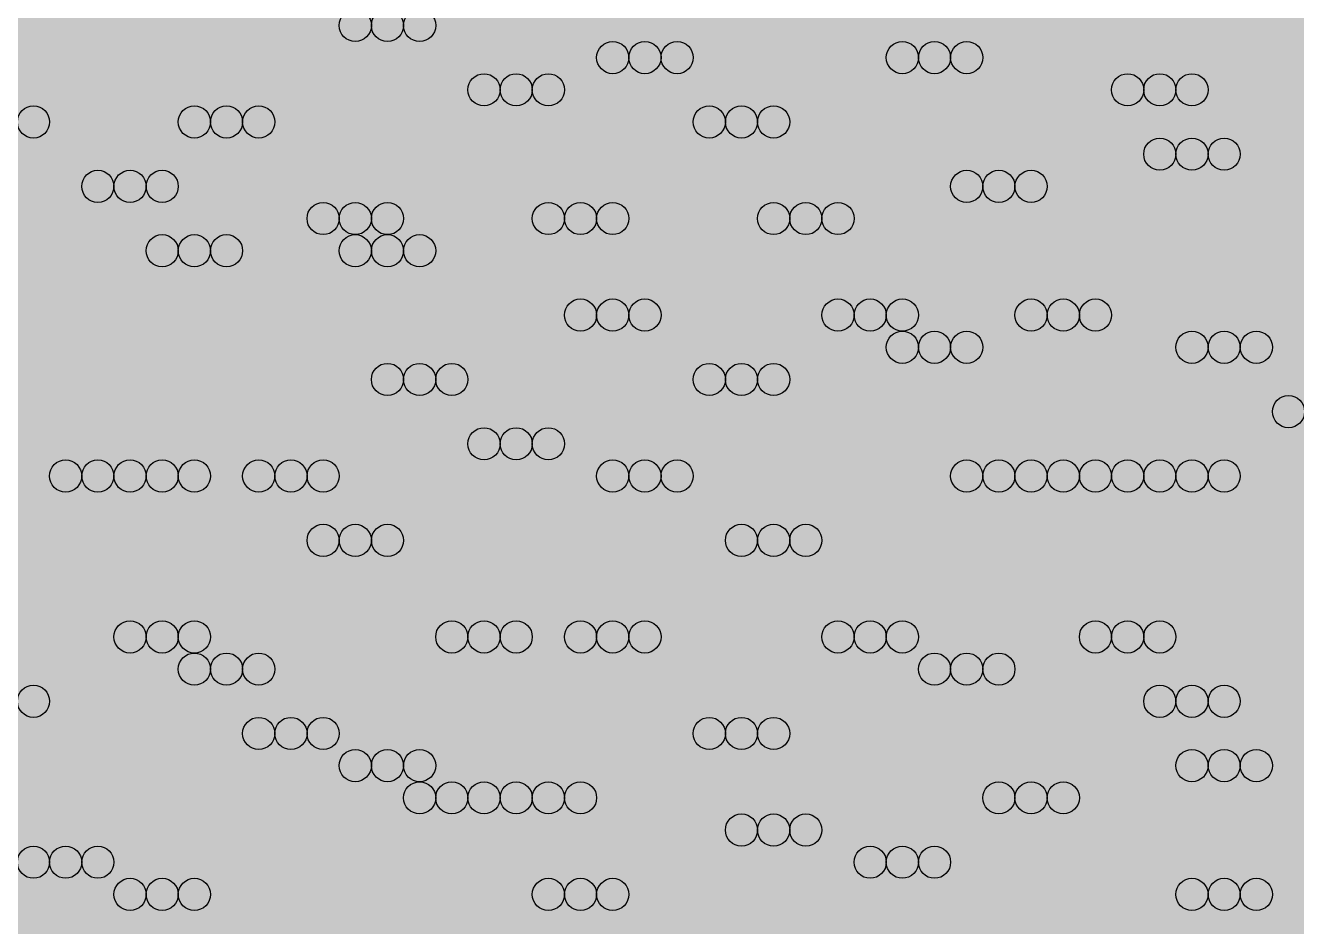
# Model space of a CAD drawing. Header units: millimetres. Extents: x 0 to 137, y 0 to 37.
# Drawn here: x 130.499 to 131.502, y 5.588 to 6.299 of the extents above; entities that cross this region are included whole.
import ezdxf

# ---------------------------------------------------------------- set-up
doc = ezdxf.new("R2010")
doc.units = ezdxf.units.MM
doc.layers.add('TopLayer', color=1, linetype='Continuous')
doc.layers.add('TopSolder', color=216, linetype='Continuous')

msp = doc.modelspace()

# ---------------------------------------------------------------- hatches: boundary and pattern name
at = {"layer": 'TopLayer'}
for points in [[(129.4638, 6.2865), (129.4638, 6.3119), (130.7846, 6.3119), (130.7846, 6.2865)], [(130.81, 6.2865), (130.81, 6.3119), (132.5626, 6.3119), (132.5626, 6.2865)], [(130.4036, 6.2611), (130.4036, 6.2865), (130.9878, 6.2865), (130.9878, 6.2611)], [(131.0132, 6.2611), (131.0132, 6.2865), (131.2164, 6.2865), (131.2164, 6.2611)], [(131.2418, 6.2611), (131.2418, 6.2865), (132.4102, 6.2865), (132.4102, 6.2611)], [(130.4798, 6.2357), (130.4798, 6.2611), (130.8862, 6.2611), (130.8862, 6.2357)], [(130.9116, 6.2357), (130.9116, 6.2611), (131.3942, 6.2611), (131.3942, 6.2357)], [(131.4196, 6.2357), (131.4196, 6.2611), (131.5466, 6.2611), (131.5466, 6.2357)], [(130.5052, 6.2103), (130.5052, 6.2357), (130.6576, 6.2357), (130.6576, 6.2103)], [(130.683, 6.2103), (130.683, 6.2357), (131.064, 6.2357), (131.064, 6.2103)], [(131.0894, 6.2103), (131.0894, 6.2357), (131.572, 6.2357), (131.572, 6.2103)], [(130.2512, 6.1849), (130.2512, 6.2103), (131.4196, 6.2103), (131.4196, 6.1849)], [(131.445, 6.1849), (131.445, 6.2103), (132.1054, 6.2103), (132.1054, 6.1849)], [(129.667, 6.1595), (129.667, 6.1849), (130.5814, 6.1849), (130.5814, 6.1595)], [(130.6068, 6.1595), (130.6068, 6.1849), (131.2672, 6.1849), (131.2672, 6.1595)], [(131.2926, 6.1595), (131.2926, 6.1849), (132.4102, 6.1849), (132.4102, 6.1595)], [(129.9464, 6.1341), (129.9464, 6.1595), (130.7592, 6.1595), (130.7592, 6.1341)], [(130.7846, 6.1341), (130.7846, 6.1595), (130.937, 6.1595), (130.937, 6.1341)], [(130.9624, 6.1341), (130.9624, 6.1595), (131.1148, 6.1595), (131.1148, 6.1341)], [(131.1402, 6.1341), (131.1402, 6.1595), (131.8514, 6.1595), (131.8514, 6.1341)], [(130.0988, 6.1087), (130.0988, 6.1341), (130.6322, 6.1341), (130.6322, 6.1087)], [(130.6576, 6.1087), (130.6576, 6.1341), (130.7846, 6.1341), (130.7846, 6.1087)], [(130.81, 6.1087), (130.81, 6.1341), (131.572, 6.1341), (131.572, 6.1087)], [(130.175, 6.0833), (130.175, 6.1087), (132.4356, 6.1087), (132.4356, 6.0833)], [(130.4544, 6.0579), (130.4544, 6.0833), (130.9624, 6.0833), (130.9624, 6.0579)], [(130.9878, 6.0579), (130.9878, 6.0833), (131.1656, 6.0833), (131.1656, 6.0579)], [(131.191, 6.0579), (131.191, 6.0833), (131.318, 6.0833), (131.318, 6.0579)], [(131.3434, 6.0579), (131.3434, 6.0833), (131.9276, 6.0833), (131.9276, 6.0579)], [(129.9464, 6.0325), (129.9464, 6.0579), (131.2164, 6.0579), (131.2164, 6.0325)], [(131.2418, 6.0325), (131.2418, 6.0579), (131.445, 6.0579), (131.445, 6.0325)], [(131.4704, 6.0325), (131.4704, 6.0579), (131.8514, 6.0579), (131.8514, 6.0325)], [(129.7178, 6.0071), (129.7178, 6.0325), (130.81, 6.0325), (130.81, 6.0071)], [(130.8354, 6.0071), (130.8354, 6.0325), (131.064, 6.0325), (131.064, 6.0071)], [(131.0894, 6.0071), (131.0894, 6.0325), (131.7244, 6.0325), (131.7244, 6.0071)], [(129.9718, 5.9817), (129.9718, 6.0071), (131.5212, 6.0071), (131.5212, 5.9817)], [(130.4798, 5.9563), (130.4798, 5.9817), (130.8862, 5.9817), (130.8862, 5.9563)], [(130.9116, 5.9563), (130.9116, 5.9817), (132.0292, 5.9817), (132.0292, 5.9563)], [(130.4036, 5.9309), (130.4036, 5.9563), (130.556, 5.9563), (130.556, 5.9309)], [(130.5814, 5.9309), (130.5814, 5.9563), (130.6068, 5.9563), (130.6068, 5.9309)], [(130.6322, 5.9309), (130.6322, 5.9563), (130.7084, 5.9563), (130.7084, 5.9309)], [(130.7338, 5.9309), (130.7338, 5.9563), (130.9878, 5.9563), (130.9878, 5.9309)], [(131.0132, 5.9309), (131.0132, 5.9563), (131.2672, 5.9563), (131.2672, 5.9309)], [(131.2926, 5.9309), (131.2926, 5.9563), (131.3434, 5.9563), (131.3434, 5.9309)], [(131.3688, 5.9309), (131.3688, 5.9563), (131.4196, 5.9563), (131.4196, 5.9309)], [(131.445, 5.9309), (131.445, 5.9563), (132.334, 5.9563), (132.334, 5.9309)], [(129.8702, 5.9055), (129.8702, 5.9309), (132.334, 5.9309), (132.334, 5.9055)], [(129.9972, 5.8801), (129.9972, 5.9055), (130.7592, 5.9055), (130.7592, 5.8801)], [(130.7846, 5.8801), (130.7846, 5.9055), (131.0894, 5.9055), (131.0894, 5.8801)], [(131.1148, 5.8801), (131.1148, 5.9055), (131.699, 5.9055), (131.699, 5.8801)], [(129.6416, 5.8547), (129.6416, 5.8801), (131.5466, 5.8801), (131.5466, 5.8547)], [(130.4798, 5.8293), (130.4798, 5.8547), (132.207, 5.8547), (132.207, 5.8293)], [(130.3782, 5.8039), (130.3782, 5.8293), (130.6068, 5.8293), (130.6068, 5.8039)], [(130.6322, 5.8039), (130.6322, 5.8293), (130.8608, 5.8293), (130.8608, 5.8039)], [(130.8862, 5.8039), (130.8862, 5.8293), (130.9624, 5.8293), (130.9624, 5.8039)], [(130.9878, 5.8039), (130.9878, 5.8293), (131.1656, 5.8293), (131.1656, 5.8039)], [(131.191, 5.8039), (131.191, 5.8293), (131.3688, 5.8293), (131.3688, 5.8039)], [(131.3942, 5.8039), (131.3942, 5.8293), (131.8514, 5.8293), (131.8514, 5.8039)], [(130.175, 5.7785), (130.175, 5.8039), (130.6576, 5.8039), (130.6576, 5.7785)], [(130.683, 5.7785), (130.683, 5.8039), (131.2418, 5.8039), (131.2418, 5.7785)], [(131.2672, 5.7785), (131.2672, 5.8039), (131.9022, 5.8039), (131.9022, 5.7785)], [(130.5052, 5.7531), (130.5052, 5.7785), (131.4196, 5.7785), (131.4196, 5.7531)], [(131.445, 5.7531), (131.445, 5.7785), (131.7244, 5.7785), (131.7244, 5.7531)], [(129.8956, 5.7277), (129.8956, 5.7531), (130.7084, 5.7531), (130.7084, 5.7277)], [(130.7338, 5.7277), (130.7338, 5.7531), (131.064, 5.7531), (131.064, 5.7277)], [(131.0894, 5.7277), (131.0894, 5.7531), (131.9022, 5.7531), (131.9022, 5.7277)], [(130.2512, 5.7023), (130.2512, 5.7277), (130.7846, 5.7277), (130.7846, 5.7023)], [(130.81, 5.7023), (130.81, 5.7277), (131.445, 5.7277), (131.445, 5.7023)], [(131.4704, 5.7023), (131.4704, 5.7277), (131.572, 5.7277), (131.572, 5.7023)], [(129.7686, 5.6769), (129.7686, 5.7023), (130.8354, 5.7023), (130.8354, 5.6769)], [(130.8608, 5.6769), (130.8608, 5.7023), (130.9116, 5.7023), (130.9116, 5.6769)], [(130.937, 5.6769), (130.937, 5.7023), (131.2926, 5.7023), (131.2926, 5.6769)], [(131.318, 5.6769), (131.318, 5.7023), (131.699, 5.7023), (131.699, 5.6769)], [(130.4798, 5.6515), (130.4798, 5.6769), (131.0894, 5.6769), (131.0894, 5.6515)], [(131.1148, 5.6515), (131.1148, 5.6769), (131.6482, 5.6769), (131.6482, 5.6515)], [(130.3782, 5.6261), (130.3782, 5.6515), (130.5306, 5.6515), (130.5306, 5.6261)], [(130.556, 5.6261), (130.556, 5.6515), (131.191, 5.6515), (131.191, 5.6261)], [(131.2164, 5.6261), (131.2164, 5.6515), (131.6736, 5.6515), (131.6736, 5.6261)], [(129.032, 5.6007), (129.032, 5.6261), (130.6068, 5.6261), (130.6068, 5.6007)], [(130.6322, 5.6007), (130.6322, 5.6261), (130.937, 5.6261), (130.937, 5.6007)], [(130.9624, 5.6007), (130.9624, 5.6261), (131.445, 5.6261), (131.445, 5.6007)], [(131.4704, 5.6007), (131.4704, 5.6261), (131.6482, 5.6261), (131.6482, 5.6007)], [(129.8194, 5.5753), (129.8194, 5.6007), (131.6228, 5.6007), (131.6228, 5.5753)]]:
    msp.add_hatch(color=1, dxfattribs=at).paths.add_polyline_path(points)
h = msp.add_hatch(color=1, dxfattribs=at)
edge = h.paths.add_edge_path()
edge.add_arc((130.7846, 6.2992), 0.0127, 0, 360)
h = msp.add_hatch(color=1, dxfattribs=at)
edge = h.paths.add_edge_path()
edge.add_arc((130.81, 6.2992), 0.0127, 0, 360)
h = msp.add_hatch(color=1, dxfattribs=at)
edge = h.paths.add_edge_path()
edge.add_arc((130.9878, 6.2738), 0.0127, 0, 360)
h = msp.add_hatch(color=1, dxfattribs=at)
edge = h.paths.add_edge_path()
edge.add_arc((131.0132, 6.2738), 0.0127, 0, 360)
h = msp.add_hatch(color=1, dxfattribs=at)
edge = h.paths.add_edge_path()
edge.add_arc((131.2164, 6.2738), 0.0127, 0, 360)
h = msp.add_hatch(color=1, dxfattribs=at)
edge = h.paths.add_edge_path()
edge.add_arc((131.2418, 6.2738), 0.0127, 0, 360)
h = msp.add_hatch(color=1, dxfattribs=at)
edge = h.paths.add_edge_path()
edge.add_arc((130.8862, 6.2484), 0.0127, 0, 360)
h = msp.add_hatch(color=1, dxfattribs=at)
edge = h.paths.add_edge_path()
edge.add_arc((130.9116, 6.2484), 0.0127, 0, 360)
h = msp.add_hatch(color=1, dxfattribs=at)
edge = h.paths.add_edge_path()
edge.add_arc((131.3942, 6.2484), 0.0127, 0, 360)
h = msp.add_hatch(color=1, dxfattribs=at)
edge = h.paths.add_edge_path()
edge.add_arc((131.4196, 6.2484), 0.0127, 0, 360)
h = msp.add_hatch(color=1, dxfattribs=at)
edge = h.paths.add_edge_path()
edge.add_arc((130.5052, 6.223), 0.0127, 0, 360)
h = msp.add_hatch(color=1, dxfattribs=at)
edge = h.paths.add_edge_path()
edge.add_arc((130.6576, 6.223), 0.0127, 0, 360)
h = msp.add_hatch(color=1, dxfattribs=at)
edge = h.paths.add_edge_path()
edge.add_arc((130.683, 6.223), 0.0127, 0, 360)
h = msp.add_hatch(color=1, dxfattribs=at)
edge = h.paths.add_edge_path()
edge.add_arc((131.064, 6.223), 0.0127, 0, 360)
h = msp.add_hatch(color=1, dxfattribs=at)
edge = h.paths.add_edge_path()
edge.add_arc((131.0894, 6.223), 0.0127, 0, 360)
h = msp.add_hatch(color=1, dxfattribs=at)
edge = h.paths.add_edge_path()
edge.add_arc((131.4196, 6.1976), 0.0127, 0, 360)
h = msp.add_hatch(color=1, dxfattribs=at)
edge = h.paths.add_edge_path()
edge.add_arc((131.445, 6.1976), 0.0127, 0, 360)
h = msp.add_hatch(color=1, dxfattribs=at)
edge = h.paths.add_edge_path()
edge.add_arc((130.5814, 6.1722), 0.0127, 0, 360)
h = msp.add_hatch(color=1, dxfattribs=at)
edge = h.paths.add_edge_path()
edge.add_arc((130.6068, 6.1722), 0.0127, 0, 360)
h = msp.add_hatch(color=1, dxfattribs=at)
edge = h.paths.add_edge_path()
edge.add_arc((131.2672, 6.1722), 0.0127, 0, 360)
h = msp.add_hatch(color=1, dxfattribs=at)
edge = h.paths.add_edge_path()
edge.add_arc((131.2926, 6.1722), 0.0127, 0, 360)
h = msp.add_hatch(color=1, dxfattribs=at)
edge = h.paths.add_edge_path()
edge.add_arc((130.7592, 6.1468), 0.0127, 0, 360)
h = msp.add_hatch(color=1, dxfattribs=at)
edge = h.paths.add_edge_path()
edge.add_arc((130.7846, 6.1468), 0.0127, 0, 360)
h = msp.add_hatch(color=1, dxfattribs=at)
edge = h.paths.add_edge_path()
edge.add_arc((130.937, 6.1468), 0.0127, 0, 360)
h = msp.add_hatch(color=1, dxfattribs=at)
edge = h.paths.add_edge_path()
edge.add_arc((130.9624, 6.1468), 0.0127, 0, 360)
h = msp.add_hatch(color=1, dxfattribs=at)
edge = h.paths.add_edge_path()
edge.add_arc((131.1148, 6.1468), 0.0127, 0, 360)
h = msp.add_hatch(color=1, dxfattribs=at)
edge = h.paths.add_edge_path()
edge.add_arc((131.1402, 6.1468), 0.0127, 0, 360)
h = msp.add_hatch(color=1, dxfattribs=at)
edge = h.paths.add_edge_path()
edge.add_arc((130.6322, 6.1214), 0.0127, 0, 360)
h = msp.add_hatch(color=1, dxfattribs=at)
edge = h.paths.add_edge_path()
edge.add_arc((130.6576, 6.1214), 0.0127, 0, 360)
h = msp.add_hatch(color=1, dxfattribs=at)
edge = h.paths.add_edge_path()
edge.add_arc((130.7846, 6.1214), 0.0127, 0, 360)
h = msp.add_hatch(color=1, dxfattribs=at)
edge = h.paths.add_edge_path()
edge.add_arc((130.81, 6.1214), 0.0127, 0, 360)
h = msp.add_hatch(color=1, dxfattribs=at)
edge = h.paths.add_edge_path()
edge.add_arc((130.9624, 6.0706), 0.0127, 0, 360)
h = msp.add_hatch(color=1, dxfattribs=at)
edge = h.paths.add_edge_path()
edge.add_arc((130.9878, 6.0706), 0.0127, 0, 360)
h = msp.add_hatch(color=1, dxfattribs=at)
edge = h.paths.add_edge_path()
edge.add_arc((131.1656, 6.0706), 0.0127, 0, 360)
h = msp.add_hatch(color=1, dxfattribs=at)
edge = h.paths.add_edge_path()
edge.add_arc((131.191, 6.0706), 0.0127, 0, 360)
h = msp.add_hatch(color=1, dxfattribs=at)
edge = h.paths.add_edge_path()
edge.add_arc((131.318, 6.0706), 0.0127, 0, 360)
h = msp.add_hatch(color=1, dxfattribs=at)
edge = h.paths.add_edge_path()
edge.add_arc((131.3434, 6.0706), 0.0127, 0, 360)
h = msp.add_hatch(color=1, dxfattribs=at)
edge = h.paths.add_edge_path()
edge.add_arc((131.2164, 6.0452), 0.0127, 0, 360)
h = msp.add_hatch(color=1, dxfattribs=at)
edge = h.paths.add_edge_path()
edge.add_arc((131.2418, 6.0452), 0.0127, 0, 360)
h = msp.add_hatch(color=1, dxfattribs=at)
edge = h.paths.add_edge_path()
edge.add_arc((131.445, 6.0452), 0.0127, 0, 360)
h = msp.add_hatch(color=1, dxfattribs=at)
edge = h.paths.add_edge_path()
edge.add_arc((131.4704, 6.0452), 0.0127, 0, 360)
h = msp.add_hatch(color=1, dxfattribs=at)
edge = h.paths.add_edge_path()
edge.add_arc((130.81, 6.0198), 0.0127, 0, 360)
h = msp.add_hatch(color=1, dxfattribs=at)
edge = h.paths.add_edge_path()
edge.add_arc((130.8354, 6.0198), 0.0127, 0, 360)
h = msp.add_hatch(color=1, dxfattribs=at)
edge = h.paths.add_edge_path()
edge.add_arc((131.064, 6.0198), 0.0127, 0, 360)
h = msp.add_hatch(color=1, dxfattribs=at)
edge = h.paths.add_edge_path()
edge.add_arc((131.0894, 6.0198), 0.0127, 0, 360)
h = msp.add_hatch(color=1, dxfattribs=at)
edge = h.paths.add_edge_path()
edge.add_arc((130.8862, 5.969), 0.0127, 0, 360)
h = msp.add_hatch(color=1, dxfattribs=at)
edge = h.paths.add_edge_path()
edge.add_arc((130.9116, 5.969), 0.0127, 0, 360)
h = msp.add_hatch(color=1, dxfattribs=at)
edge = h.paths.add_edge_path()
edge.add_arc((130.556, 5.9436), 0.0127, 0, 360)
h = msp.add_hatch(color=1, dxfattribs=at)
edge = h.paths.add_edge_path()
edge.add_arc((130.5814, 5.9436), 0.0127, 0, 360)
h = msp.add_hatch(color=1, dxfattribs=at)
edge = h.paths.add_edge_path()
edge.add_arc((130.6068, 5.9436), 0.0127, 0, 360)
h = msp.add_hatch(color=1, dxfattribs=at)
edge = h.paths.add_edge_path()
edge.add_arc((130.6322, 5.9436), 0.0127, 0, 360)
h = msp.add_hatch(color=1, dxfattribs=at)
edge = h.paths.add_edge_path()
edge.add_arc((130.7084, 5.9436), 0.0127, 0, 360)
h = msp.add_hatch(color=1, dxfattribs=at)
edge = h.paths.add_edge_path()
edge.add_arc((130.7338, 5.9436), 0.0127, 0, 360)
h = msp.add_hatch(color=1, dxfattribs=at)
edge = h.paths.add_edge_path()
edge.add_arc((130.9878, 5.9436), 0.0127, 0, 360)
h = msp.add_hatch(color=1, dxfattribs=at)
edge = h.paths.add_edge_path()
edge.add_arc((131.0132, 5.9436), 0.0127, 0, 360)
h = msp.add_hatch(color=1, dxfattribs=at)
edge = h.paths.add_edge_path()
edge.add_arc((131.2672, 5.9436), 0.0127, 0, 360)
h = msp.add_hatch(color=1, dxfattribs=at)
edge = h.paths.add_edge_path()
edge.add_arc((131.2926, 5.9436), 0.0127, 0, 360)
h = msp.add_hatch(color=1, dxfattribs=at)
edge = h.paths.add_edge_path()
edge.add_arc((131.3434, 5.9436), 0.0127, 0, 360)
h = msp.add_hatch(color=1, dxfattribs=at)
edge = h.paths.add_edge_path()
edge.add_arc((131.3688, 5.9436), 0.0127, 0, 360)
h = msp.add_hatch(color=1, dxfattribs=at)
edge = h.paths.add_edge_path()
edge.add_arc((131.4196, 5.9436), 0.0127, 0, 360)
h = msp.add_hatch(color=1, dxfattribs=at)
edge = h.paths.add_edge_path()
edge.add_arc((131.445, 5.9436), 0.0127, 0, 360)
h = msp.add_hatch(color=1, dxfattribs=at)
edge = h.paths.add_edge_path()
edge.add_arc((130.7592, 5.8928), 0.0127, 0, 360)
h = msp.add_hatch(color=1, dxfattribs=at)
edge = h.paths.add_edge_path()
edge.add_arc((130.7846, 5.8928), 0.0127, 0, 360)
h = msp.add_hatch(color=1, dxfattribs=at)
edge = h.paths.add_edge_path()
edge.add_arc((131.0894, 5.8928), 0.0127, 0, 360)
h = msp.add_hatch(color=1, dxfattribs=at)
edge = h.paths.add_edge_path()
edge.add_arc((131.1148, 5.8928), 0.0127, 0, 360)
h = msp.add_hatch(color=1, dxfattribs=at)
edge = h.paths.add_edge_path()
edge.add_arc((130.6068, 5.8166), 0.0127, 0, 360)
h = msp.add_hatch(color=1, dxfattribs=at)
edge = h.paths.add_edge_path()
edge.add_arc((130.6322, 5.8166), 0.0127, 0, 360)
h = msp.add_hatch(color=1, dxfattribs=at)
edge = h.paths.add_edge_path()
edge.add_arc((130.8608, 5.8166), 0.0127, 0, 360)
h = msp.add_hatch(color=1, dxfattribs=at)
edge = h.paths.add_edge_path()
edge.add_arc((130.8862, 5.8166), 0.0127, 0, 360)
h = msp.add_hatch(color=1, dxfattribs=at)
edge = h.paths.add_edge_path()
edge.add_arc((130.9624, 5.8166), 0.0127, 0, 360)
h = msp.add_hatch(color=1, dxfattribs=at)
edge = h.paths.add_edge_path()
edge.add_arc((130.9878, 5.8166), 0.0127, 0, 360)
h = msp.add_hatch(color=1, dxfattribs=at)
edge = h.paths.add_edge_path()
edge.add_arc((131.1656, 5.8166), 0.0127, 0, 360)
h = msp.add_hatch(color=1, dxfattribs=at)
edge = h.paths.add_edge_path()
edge.add_arc((131.191, 5.8166), 0.0127, 0, 360)
h = msp.add_hatch(color=1, dxfattribs=at)
edge = h.paths.add_edge_path()
edge.add_arc((131.3688, 5.8166), 0.0127, 0, 360)
h = msp.add_hatch(color=1, dxfattribs=at)
edge = h.paths.add_edge_path()
edge.add_arc((131.3942, 5.8166), 0.0127, 0, 360)
h = msp.add_hatch(color=1, dxfattribs=at)
edge = h.paths.add_edge_path()
edge.add_arc((130.6576, 5.7912), 0.0127, 0, 360)
h = msp.add_hatch(color=1, dxfattribs=at)
edge = h.paths.add_edge_path()
edge.add_arc((130.683, 5.7912), 0.0127, 0, 360)
h = msp.add_hatch(color=1, dxfattribs=at)
edge = h.paths.add_edge_path()
edge.add_arc((131.2418, 5.7912), 0.0127, 0, 360)
h = msp.add_hatch(color=1, dxfattribs=at)
edge = h.paths.add_edge_path()
edge.add_arc((131.2672, 5.7912), 0.0127, 0, 360)
h = msp.add_hatch(color=1, dxfattribs=at)
edge = h.paths.add_edge_path()
edge.add_arc((130.5052, 5.7658), 0.0127, 0, 360)
h = msp.add_hatch(color=1, dxfattribs=at)
edge = h.paths.add_edge_path()
edge.add_arc((131.4196, 5.7658), 0.0127, 0, 360)
h = msp.add_hatch(color=1, dxfattribs=at)
edge = h.paths.add_edge_path()
edge.add_arc((131.445, 5.7658), 0.0127, 0, 360)
h = msp.add_hatch(color=1, dxfattribs=at)
edge = h.paths.add_edge_path()
edge.add_arc((130.7084, 5.7404), 0.0127, 0, 360)
h = msp.add_hatch(color=1, dxfattribs=at)
edge = h.paths.add_edge_path()
edge.add_arc((130.7338, 5.7404), 0.0127, 0, 360)
h = msp.add_hatch(color=1, dxfattribs=at)
edge = h.paths.add_edge_path()
edge.add_arc((131.064, 5.7404), 0.0127, 0, 360)
h = msp.add_hatch(color=1, dxfattribs=at)
edge = h.paths.add_edge_path()
edge.add_arc((131.0894, 5.7404), 0.0127, 0, 360)
h = msp.add_hatch(color=1, dxfattribs=at)
edge = h.paths.add_edge_path()
edge.add_arc((130.7846, 5.715), 0.0127, 0, 360)
h = msp.add_hatch(color=1, dxfattribs=at)
edge = h.paths.add_edge_path()
edge.add_arc((130.81, 5.715), 0.0127, 0, 360)
h = msp.add_hatch(color=1, dxfattribs=at)
edge = h.paths.add_edge_path()
edge.add_arc((131.445, 5.715), 0.0127, 0, 360)
h = msp.add_hatch(color=1, dxfattribs=at)
edge = h.paths.add_edge_path()
edge.add_arc((131.4704, 5.715), 0.0127, 0, 360)
h = msp.add_hatch(color=1, dxfattribs=at)
edge = h.paths.add_edge_path()
edge.add_arc((130.8354, 5.6896), 0.0127, 0, 360)
h = msp.add_hatch(color=1, dxfattribs=at)
edge = h.paths.add_edge_path()
edge.add_arc((130.8608, 5.6896), 0.0127, 0, 360)
h = msp.add_hatch(color=1, dxfattribs=at)
edge = h.paths.add_edge_path()
edge.add_arc((130.9116, 5.6896), 0.0127, 0, 360)
h = msp.add_hatch(color=1, dxfattribs=at)
edge = h.paths.add_edge_path()
edge.add_arc((130.937, 5.6896), 0.0127, 0, 360)
h = msp.add_hatch(color=1, dxfattribs=at)
edge = h.paths.add_edge_path()
edge.add_arc((131.2926, 5.6896), 0.0127, 0, 360)
h = msp.add_hatch(color=1, dxfattribs=at)
edge = h.paths.add_edge_path()
edge.add_arc((131.318, 5.6896), 0.0127, 0, 360)
h = msp.add_hatch(color=1, dxfattribs=at)
edge = h.paths.add_edge_path()
edge.add_arc((131.0894, 5.6642), 0.0127, 0, 360)
h = msp.add_hatch(color=1, dxfattribs=at)
edge = h.paths.add_edge_path()
edge.add_arc((131.1148, 5.6642), 0.0127, 0, 360)
h = msp.add_hatch(color=1, dxfattribs=at)
edge = h.paths.add_edge_path()
edge.add_arc((130.5306, 5.6388), 0.0127, 0, 360)
h = msp.add_hatch(color=1, dxfattribs=at)
edge = h.paths.add_edge_path()
edge.add_arc((130.556, 5.6388), 0.0127, 0, 360)
h = msp.add_hatch(color=1, dxfattribs=at)
edge = h.paths.add_edge_path()
edge.add_arc((131.191, 5.6388), 0.0127, 0, 360)
h = msp.add_hatch(color=1, dxfattribs=at)
edge = h.paths.add_edge_path()
edge.add_arc((131.2164, 5.6388), 0.0127, 0, 360)
h = msp.add_hatch(color=1, dxfattribs=at)
edge = h.paths.add_edge_path()
edge.add_arc((130.6068, 5.6134), 0.0127, 0, 360)
h = msp.add_hatch(color=1, dxfattribs=at)
edge = h.paths.add_edge_path()
edge.add_arc((130.6322, 5.6134), 0.0127, 0, 360)
h = msp.add_hatch(color=1, dxfattribs=at)
edge = h.paths.add_edge_path()
edge.add_arc((130.937, 5.6134), 0.0127, 0, 360)
h = msp.add_hatch(color=1, dxfattribs=at)
edge = h.paths.add_edge_path()
edge.add_arc((130.9624, 5.6134), 0.0127, 0, 360)
h = msp.add_hatch(color=1, dxfattribs=at)
edge = h.paths.add_edge_path()
edge.add_arc((131.445, 5.6134), 0.0127, 0, 360)
h = msp.add_hatch(color=1, dxfattribs=at)
edge = h.paths.add_edge_path()
edge.add_arc((131.4704, 5.6134), 0.0127, 0, 360)
at = {"layer": 'TopSolder'}
for points in [[(129.4384, 6.2865), (129.4384, 6.3119), (130.7592, 6.3119), (130.7592, 6.2865)], [(130.7846, 6.2865), (130.7846, 6.3119), (132.5372, 6.3119), (132.5372, 6.2865)], [(130.3782, 6.2611), (130.3782, 6.2865), (130.9624, 6.2865), (130.9624, 6.2611)], [(130.9878, 6.2611), (130.9878, 6.2865), (131.191, 6.2865), (131.191, 6.2611)], [(131.2164, 6.2611), (131.2164, 6.2865), (132.3848, 6.2865), (132.3848, 6.2611)], [(130.4544, 6.2357), (130.4544, 6.2611), (130.8608, 6.2611), (130.8608, 6.2357)], [(130.8862, 6.2357), (130.8862, 6.2611), (131.3688, 6.2611), (131.3688, 6.2357)], [(131.3942, 6.2357), (131.3942, 6.2611), (131.5212, 6.2611), (131.5212, 6.2357)], [(130.4798, 6.2103), (130.4798, 6.2357), (130.6322, 6.2357), (130.6322, 6.2103)], [(130.6576, 6.2103), (130.6576, 6.2357), (131.0386, 6.2357), (131.0386, 6.2103)], [(131.064, 6.2103), (131.064, 6.2357), (131.5466, 6.2357), (131.5466, 6.2103)], [(130.2258, 6.1849), (130.2258, 6.2103), (131.3942, 6.2103), (131.3942, 6.1849)], [(131.4196, 6.1849), (131.4196, 6.2103), (132.08, 6.2103), (132.08, 6.1849)], [(129.6416, 6.1595), (129.6416, 6.1849), (130.556, 6.1849), (130.556, 6.1595)], [(130.5814, 6.1595), (130.5814, 6.1849), (131.2418, 6.1849), (131.2418, 6.1595)], [(131.2672, 6.1595), (131.2672, 6.1849), (132.3848, 6.1849), (132.3848, 6.1595)], [(129.921, 6.1341), (129.921, 6.1595), (130.7338, 6.1595), (130.7338, 6.1341)], [(130.7592, 6.1341), (130.7592, 6.1595), (130.9116, 6.1595), (130.9116, 6.1341)], [(130.937, 6.1341), (130.937, 6.1595), (131.0894, 6.1595), (131.0894, 6.1341)], [(131.1148, 6.1341), (131.1148, 6.1595), (131.826, 6.1595), (131.826, 6.1341)], [(130.0734, 6.1087), (130.0734, 6.1341), (130.6068, 6.1341), (130.6068, 6.1087)], [(130.6322, 6.1087), (130.6322, 6.1341), (130.7592, 6.1341), (130.7592, 6.1087)], [(130.7846, 6.1087), (130.7846, 6.1341), (131.5466, 6.1341), (131.5466, 6.1087)], [(130.1496, 6.0833), (130.1496, 6.1087), (132.4102, 6.1087), (132.4102, 6.0833)], [(130.429, 6.0579), (130.429, 6.0833), (130.937, 6.0833), (130.937, 6.0579)], [(130.9624, 6.0579), (130.9624, 6.0833), (131.1402, 6.0833), (131.1402, 6.0579)], [(131.1656, 6.0579), (131.1656, 6.0833), (131.2926, 6.0833), (131.2926, 6.0579)], [(131.318, 6.0579), (131.318, 6.0833), (131.9022, 6.0833), (131.9022, 6.0579)], [(129.921, 6.0325), (129.921, 6.0579), (131.191, 6.0579), (131.191, 6.0325)], [(131.2164, 6.0325), (131.2164, 6.0579), (131.4196, 6.0579), (131.4196, 6.0325)], [(131.445, 6.0325), (131.445, 6.0579), (131.826, 6.0579), (131.826, 6.0325)], [(129.6924, 6.0071), (129.6924, 6.0325), (130.7846, 6.0325), (130.7846, 6.0071)], [(130.81, 6.0071), (130.81, 6.0325), (131.0386, 6.0325), (131.0386, 6.0071)], [(131.064, 6.0071), (131.064, 6.0325), (131.699, 6.0325), (131.699, 6.0071)], [(129.9464, 5.9817), (129.9464, 6.0071), (131.4958, 6.0071), (131.4958, 5.9817)], [(130.4544, 5.9563), (130.4544, 5.9817), (130.8608, 5.9817), (130.8608, 5.9563)], [(130.8862, 5.9563), (130.8862, 5.9817), (132.0038, 5.9817), (132.0038, 5.9563)], [(130.3782, 5.9309), (130.3782, 5.9563), (130.5306, 5.9563), (130.5306, 5.9309)], [(130.556, 5.9309), (130.556, 5.9563), (130.5814, 5.9563), (130.5814, 5.9309)], [(130.6068, 5.9309), (130.6068, 5.9563), (130.683, 5.9563), (130.683, 5.9309)], [(130.7084, 5.9309), (130.7084, 5.9563), (130.9624, 5.9563), (130.9624, 5.9309)], [(130.9878, 5.9309), (130.9878, 5.9563), (131.2418, 5.9563), (131.2418, 5.9309)], [(131.2672, 5.9309), (131.2672, 5.9563), (131.318, 5.9563), (131.318, 5.9309)], [(131.3434, 5.9309), (131.3434, 5.9563), (131.3942, 5.9563), (131.3942, 5.9309)], [(131.4196, 5.9309), (131.4196, 5.9563), (132.3086, 5.9563), (132.3086, 5.9309)], [(129.8448, 5.9055), (129.8448, 5.9309), (132.3086, 5.9309), (132.3086, 5.9055)], [(129.9718, 5.8801), (129.9718, 5.9055), (130.7338, 5.9055), (130.7338, 5.8801)], [(130.7592, 5.8801), (130.7592, 5.9055), (131.064, 5.9055), (131.064, 5.8801)], [(131.0894, 5.8801), (131.0894, 5.9055), (131.6736, 5.9055), (131.6736, 5.8801)], [(129.6162, 5.8547), (129.6162, 5.8801), (131.5212, 5.8801), (131.5212, 5.8547)], [(130.4544, 5.8293), (130.4544, 5.8547), (132.1816, 5.8547), (132.1816, 5.8293)], [(130.3528, 5.8039), (130.3528, 5.8293), (130.5814, 5.8293), (130.5814, 5.8039)], [(130.6068, 5.8039), (130.6068, 5.8293), (130.8354, 5.8293), (130.8354, 5.8039)], [(130.8608, 5.8039), (130.8608, 5.8293), (130.937, 5.8293), (130.937, 5.8039)], [(130.9624, 5.8039), (130.9624, 5.8293), (131.1402, 5.8293), (131.1402, 5.8039)], [(131.1656, 5.8039), (131.1656, 5.8293), (131.3434, 5.8293), (131.3434, 5.8039)], [(131.3688, 5.8039), (131.3688, 5.8293), (131.826, 5.8293), (131.826, 5.8039)], [(130.1496, 5.7785), (130.1496, 5.8039), (130.6322, 5.8039), (130.6322, 5.7785)], [(130.6576, 5.7785), (130.6576, 5.8039), (131.2164, 5.8039), (131.2164, 5.7785)], [(131.2418, 5.7785), (131.2418, 5.8039), (131.8768, 5.8039), (131.8768, 5.7785)], [(130.4798, 5.7531), (130.4798, 5.7785), (131.3942, 5.7785), (131.3942, 5.7531)], [(131.4196, 5.7531), (131.4196, 5.7785), (131.699, 5.7785), (131.699, 5.7531)], [(129.8702, 5.7277), (129.8702, 5.7531), (130.683, 5.7531), (130.683, 5.7277)], [(130.7084, 5.7277), (130.7084, 5.7531), (131.0386, 5.7531), (131.0386, 5.7277)], [(131.064, 5.7277), (131.064, 5.7531), (131.8768, 5.7531), (131.8768, 5.7277)], [(130.2258, 5.7023), (130.2258, 5.7277), (130.7592, 5.7277), (130.7592, 5.7023)], [(130.7846, 5.7023), (130.7846, 5.7277), (131.4196, 5.7277), (131.4196, 5.7023)], [(131.445, 5.7023), (131.445, 5.7277), (131.5466, 5.7277), (131.5466, 5.7023)], [(129.7432, 5.6769), (129.7432, 5.7023), (130.81, 5.7023), (130.81, 5.6769)], [(130.8354, 5.6769), (130.8354, 5.7023), (130.8862, 5.7023), (130.8862, 5.6769)], [(130.9116, 5.6769), (130.9116, 5.7023), (131.2672, 5.7023), (131.2672, 5.6769)], [(131.2926, 5.6769), (131.2926, 5.7023), (131.6736, 5.7023), (131.6736, 5.6769)], [(130.4544, 5.6515), (130.4544, 5.6769), (131.064, 5.6769), (131.064, 5.6515)], [(131.0894, 5.6515), (131.0894, 5.6769), (131.6228, 5.6769), (131.6228, 5.6515)], [(130.3528, 5.6261), (130.3528, 5.6515), (130.5052, 5.6515), (130.5052, 5.6261)], [(130.5306, 5.6261), (130.5306, 5.6515), (131.1656, 5.6515), (131.1656, 5.6261)], [(131.191, 5.6261), (131.191, 5.6515), (131.6482, 5.6515), (131.6482, 5.6261)], [(129.0066, 5.6007), (129.0066, 5.6261), (130.5814, 5.6261), (130.5814, 5.6007)], [(130.6068, 5.6007), (130.6068, 5.6261), (130.9116, 5.6261), (130.9116, 5.6007)], [(130.937, 5.6007), (130.937, 5.6261), (131.4196, 5.6261), (131.4196, 5.6007)], [(131.445, 5.6007), (131.445, 5.6261), (131.6228, 5.6261), (131.6228, 5.6007)], [(129.794, 5.5753), (129.794, 5.6007), (131.5974, 5.6007), (131.5974, 5.5753)]]:
    msp.add_hatch(color=216, dxfattribs=at).paths.add_polyline_path(points)
h = msp.add_hatch(color=216, dxfattribs=at)
edge = h.paths.add_edge_path()
edge.add_arc((130.7592, 6.2992), 0.0127, 0, 360)
h = msp.add_hatch(color=216, dxfattribs=at)
edge = h.paths.add_edge_path()
edge.add_arc((130.7846, 6.2992), 0.0127, 0, 360)
h = msp.add_hatch(color=216, dxfattribs=at)
edge = h.paths.add_edge_path()
edge.add_arc((130.9624, 6.2738), 0.0127, 0, 360)
h = msp.add_hatch(color=216, dxfattribs=at)
edge = h.paths.add_edge_path()
edge.add_arc((130.9878, 6.2738), 0.0127, 0, 360)
h = msp.add_hatch(color=216, dxfattribs=at)
edge = h.paths.add_edge_path()
edge.add_arc((131.191, 6.2738), 0.0127, 0, 360)
h = msp.add_hatch(color=216, dxfattribs=at)
edge = h.paths.add_edge_path()
edge.add_arc((131.2164, 6.2738), 0.0127, 0, 360)
h = msp.add_hatch(color=216, dxfattribs=at)
edge = h.paths.add_edge_path()
edge.add_arc((130.8608, 6.2484), 0.0127, 0, 360)
h = msp.add_hatch(color=216, dxfattribs=at)
edge = h.paths.add_edge_path()
edge.add_arc((130.8862, 6.2484), 0.0127, 0, 360)
h = msp.add_hatch(color=216, dxfattribs=at)
edge = h.paths.add_edge_path()
edge.add_arc((131.3688, 6.2484), 0.0127, 0, 360)
h = msp.add_hatch(color=216, dxfattribs=at)
edge = h.paths.add_edge_path()
edge.add_arc((131.3942, 6.2484), 0.0127, 0, 360)
h = msp.add_hatch(color=216, dxfattribs=at)
edge = h.paths.add_edge_path()
edge.add_arc((130.6322, 6.223), 0.0127, 0, 360)
h = msp.add_hatch(color=216, dxfattribs=at)
edge = h.paths.add_edge_path()
edge.add_arc((130.6576, 6.223), 0.0127, 0, 360)
h = msp.add_hatch(color=216, dxfattribs=at)
edge = h.paths.add_edge_path()
edge.add_arc((131.0386, 6.223), 0.0127, 0, 360)
h = msp.add_hatch(color=216, dxfattribs=at)
edge = h.paths.add_edge_path()
edge.add_arc((131.064, 6.223), 0.0127, 0, 360)
h = msp.add_hatch(color=216, dxfattribs=at)
edge = h.paths.add_edge_path()
edge.add_arc((131.3942, 6.1976), 0.0127, 0, 360)
h = msp.add_hatch(color=216, dxfattribs=at)
edge = h.paths.add_edge_path()
edge.add_arc((131.4196, 6.1976), 0.0127, 0, 360)
h = msp.add_hatch(color=216, dxfattribs=at)
edge = h.paths.add_edge_path()
edge.add_arc((130.556, 6.1722), 0.0127, 0, 360)
h = msp.add_hatch(color=216, dxfattribs=at)
edge = h.paths.add_edge_path()
edge.add_arc((130.5814, 6.1722), 0.0127, 0, 360)
h = msp.add_hatch(color=216, dxfattribs=at)
edge = h.paths.add_edge_path()
edge.add_arc((131.2418, 6.1722), 0.0127, 0, 360)
h = msp.add_hatch(color=216, dxfattribs=at)
edge = h.paths.add_edge_path()
edge.add_arc((131.2672, 6.1722), 0.0127, 0, 360)
h = msp.add_hatch(color=216, dxfattribs=at)
edge = h.paths.add_edge_path()
edge.add_arc((130.7338, 6.1468), 0.0127, 0, 360)
h = msp.add_hatch(color=216, dxfattribs=at)
edge = h.paths.add_edge_path()
edge.add_arc((130.7592, 6.1468), 0.0127, 0, 360)
h = msp.add_hatch(color=216, dxfattribs=at)
edge = h.paths.add_edge_path()
edge.add_arc((130.9116, 6.1468), 0.0127, 0, 360)
h = msp.add_hatch(color=216, dxfattribs=at)
edge = h.paths.add_edge_path()
edge.add_arc((130.937, 6.1468), 0.0127, 0, 360)
h = msp.add_hatch(color=216, dxfattribs=at)
edge = h.paths.add_edge_path()
edge.add_arc((131.0894, 6.1468), 0.0127, 0, 360)
h = msp.add_hatch(color=216, dxfattribs=at)
edge = h.paths.add_edge_path()
edge.add_arc((131.1148, 6.1468), 0.0127, 0, 360)
h = msp.add_hatch(color=216, dxfattribs=at)
edge = h.paths.add_edge_path()
edge.add_arc((130.6068, 6.1214), 0.0127, 0, 360)
h = msp.add_hatch(color=216, dxfattribs=at)
edge = h.paths.add_edge_path()
edge.add_arc((130.6322, 6.1214), 0.0127, 0, 360)
h = msp.add_hatch(color=216, dxfattribs=at)
edge = h.paths.add_edge_path()
edge.add_arc((130.7592, 6.1214), 0.0127, 0, 360)
h = msp.add_hatch(color=216, dxfattribs=at)
edge = h.paths.add_edge_path()
edge.add_arc((130.7846, 6.1214), 0.0127, 0, 360)
h = msp.add_hatch(color=216, dxfattribs=at)
edge = h.paths.add_edge_path()
edge.add_arc((130.937, 6.0706), 0.0127, 0, 360)
h = msp.add_hatch(color=216, dxfattribs=at)
edge = h.paths.add_edge_path()
edge.add_arc((130.9624, 6.0706), 0.0127, 0, 360)
h = msp.add_hatch(color=216, dxfattribs=at)
edge = h.paths.add_edge_path()
edge.add_arc((131.1402, 6.0706), 0.0127, 0, 360)
h = msp.add_hatch(color=216, dxfattribs=at)
edge = h.paths.add_edge_path()
edge.add_arc((131.1656, 6.0706), 0.0127, 0, 360)
h = msp.add_hatch(color=216, dxfattribs=at)
edge = h.paths.add_edge_path()
edge.add_arc((131.2926, 6.0706), 0.0127, 0, 360)
h = msp.add_hatch(color=216, dxfattribs=at)
edge = h.paths.add_edge_path()
edge.add_arc((131.318, 6.0706), 0.0127, 0, 360)
h = msp.add_hatch(color=216, dxfattribs=at)
edge = h.paths.add_edge_path()
edge.add_arc((131.191, 6.0452), 0.0127, 0, 360)
h = msp.add_hatch(color=216, dxfattribs=at)
edge = h.paths.add_edge_path()
edge.add_arc((131.2164, 6.0452), 0.0127, 0, 360)
h = msp.add_hatch(color=216, dxfattribs=at)
edge = h.paths.add_edge_path()
edge.add_arc((131.4196, 6.0452), 0.0127, 0, 360)
h = msp.add_hatch(color=216, dxfattribs=at)
edge = h.paths.add_edge_path()
edge.add_arc((131.445, 6.0452), 0.0127, 0, 360)
h = msp.add_hatch(color=216, dxfattribs=at)
edge = h.paths.add_edge_path()
edge.add_arc((130.7846, 6.0198), 0.0127, 0, 360)
h = msp.add_hatch(color=216, dxfattribs=at)
edge = h.paths.add_edge_path()
edge.add_arc((130.81, 6.0198), 0.0127, 0, 360)
h = msp.add_hatch(color=216, dxfattribs=at)
edge = h.paths.add_edge_path()
edge.add_arc((131.0386, 6.0198), 0.0127, 0, 360)
h = msp.add_hatch(color=216, dxfattribs=at)
edge = h.paths.add_edge_path()
edge.add_arc((131.064, 6.0198), 0.0127, 0, 360)
h = msp.add_hatch(color=216, dxfattribs=at)
edge = h.paths.add_edge_path()
edge.add_arc((131.4958, 5.9944), 0.0127, 0, 360)
h = msp.add_hatch(color=216, dxfattribs=at)
edge = h.paths.add_edge_path()
edge.add_arc((130.8608, 5.969), 0.0127, 0, 360)
h = msp.add_hatch(color=216, dxfattribs=at)
edge = h.paths.add_edge_path()
edge.add_arc((130.8862, 5.969), 0.0127, 0, 360)
h = msp.add_hatch(color=216, dxfattribs=at)
edge = h.paths.add_edge_path()
edge.add_arc((130.5306, 5.9436), 0.0127, 0, 360)
h = msp.add_hatch(color=216, dxfattribs=at)
edge = h.paths.add_edge_path()
edge.add_arc((130.556, 5.9436), 0.0127, 0, 360)
h = msp.add_hatch(color=216, dxfattribs=at)
edge = h.paths.add_edge_path()
edge.add_arc((130.5814, 5.9436), 0.0127, 0, 360)
h = msp.add_hatch(color=216, dxfattribs=at)
edge = h.paths.add_edge_path()
edge.add_arc((130.6068, 5.9436), 0.0127, 0, 360)
h = msp.add_hatch(color=216, dxfattribs=at)
edge = h.paths.add_edge_path()
edge.add_arc((130.683, 5.9436), 0.0127, 0, 360)
h = msp.add_hatch(color=216, dxfattribs=at)
edge = h.paths.add_edge_path()
edge.add_arc((130.7084, 5.9436), 0.0127, 0, 360)
h = msp.add_hatch(color=216, dxfattribs=at)
edge = h.paths.add_edge_path()
edge.add_arc((130.9624, 5.9436), 0.0127, 0, 360)
h = msp.add_hatch(color=216, dxfattribs=at)
edge = h.paths.add_edge_path()
edge.add_arc((130.9878, 5.9436), 0.0127, 0, 360)
h = msp.add_hatch(color=216, dxfattribs=at)
edge = h.paths.add_edge_path()
edge.add_arc((131.2418, 5.9436), 0.0127, 0, 360)
h = msp.add_hatch(color=216, dxfattribs=at)
edge = h.paths.add_edge_path()
edge.add_arc((131.2672, 5.9436), 0.0127, 0, 360)
h = msp.add_hatch(color=216, dxfattribs=at)
edge = h.paths.add_edge_path()
edge.add_arc((131.318, 5.9436), 0.0127, 0, 360)
h = msp.add_hatch(color=216, dxfattribs=at)
edge = h.paths.add_edge_path()
edge.add_arc((131.3434, 5.9436), 0.0127, 0, 360)
h = msp.add_hatch(color=216, dxfattribs=at)
edge = h.paths.add_edge_path()
edge.add_arc((131.3942, 5.9436), 0.0127, 0, 360)
h = msp.add_hatch(color=216, dxfattribs=at)
edge = h.paths.add_edge_path()
edge.add_arc((131.4196, 5.9436), 0.0127, 0, 360)
h = msp.add_hatch(color=216, dxfattribs=at)
edge = h.paths.add_edge_path()
edge.add_arc((130.7338, 5.8928), 0.0127, 0, 360)
h = msp.add_hatch(color=216, dxfattribs=at)
edge = h.paths.add_edge_path()
edge.add_arc((130.7592, 5.8928), 0.0127, 0, 360)
h = msp.add_hatch(color=216, dxfattribs=at)
edge = h.paths.add_edge_path()
edge.add_arc((131.064, 5.8928), 0.0127, 0, 360)
h = msp.add_hatch(color=216, dxfattribs=at)
edge = h.paths.add_edge_path()
edge.add_arc((131.0894, 5.8928), 0.0127, 0, 360)
h = msp.add_hatch(color=216, dxfattribs=at)
edge = h.paths.add_edge_path()
edge.add_arc((130.5814, 5.8166), 0.0127, 0, 360)
h = msp.add_hatch(color=216, dxfattribs=at)
edge = h.paths.add_edge_path()
edge.add_arc((130.6068, 5.8166), 0.0127, 0, 360)
h = msp.add_hatch(color=216, dxfattribs=at)
edge = h.paths.add_edge_path()
edge.add_arc((130.8354, 5.8166), 0.0127, 0, 360)
h = msp.add_hatch(color=216, dxfattribs=at)
edge = h.paths.add_edge_path()
edge.add_arc((130.8608, 5.8166), 0.0127, 0, 360)
h = msp.add_hatch(color=216, dxfattribs=at)
edge = h.paths.add_edge_path()
edge.add_arc((130.937, 5.8166), 0.0127, 0, 360)
h = msp.add_hatch(color=216, dxfattribs=at)
edge = h.paths.add_edge_path()
edge.add_arc((130.9624, 5.8166), 0.0127, 0, 360)
h = msp.add_hatch(color=216, dxfattribs=at)
edge = h.paths.add_edge_path()
edge.add_arc((131.1402, 5.8166), 0.0127, 0, 360)
h = msp.add_hatch(color=216, dxfattribs=at)
edge = h.paths.add_edge_path()
edge.add_arc((131.1656, 5.8166), 0.0127, 0, 360)
h = msp.add_hatch(color=216, dxfattribs=at)
edge = h.paths.add_edge_path()
edge.add_arc((131.3434, 5.8166), 0.0127, 0, 360)
h = msp.add_hatch(color=216, dxfattribs=at)
edge = h.paths.add_edge_path()
edge.add_arc((131.3688, 5.8166), 0.0127, 0, 360)
h = msp.add_hatch(color=216, dxfattribs=at)
edge = h.paths.add_edge_path()
edge.add_arc((130.6322, 5.7912), 0.0127, 0, 360)
h = msp.add_hatch(color=216, dxfattribs=at)
edge = h.paths.add_edge_path()
edge.add_arc((130.6576, 5.7912), 0.0127, 0, 360)
h = msp.add_hatch(color=216, dxfattribs=at)
edge = h.paths.add_edge_path()
edge.add_arc((131.2164, 5.7912), 0.0127, 0, 360)
h = msp.add_hatch(color=216, dxfattribs=at)
edge = h.paths.add_edge_path()
edge.add_arc((131.2418, 5.7912), 0.0127, 0, 360)
h = msp.add_hatch(color=216, dxfattribs=at)
edge = h.paths.add_edge_path()
edge.add_arc((131.3942, 5.7658), 0.0127, 0, 360)
h = msp.add_hatch(color=216, dxfattribs=at)
edge = h.paths.add_edge_path()
edge.add_arc((131.4196, 5.7658), 0.0127, 0, 360)
h = msp.add_hatch(color=216, dxfattribs=at)
edge = h.paths.add_edge_path()
edge.add_arc((130.683, 5.7404), 0.0127, 0, 360)
h = msp.add_hatch(color=216, dxfattribs=at)
edge = h.paths.add_edge_path()
edge.add_arc((130.7084, 5.7404), 0.0127, 0, 360)
h = msp.add_hatch(color=216, dxfattribs=at)
edge = h.paths.add_edge_path()
edge.add_arc((131.0386, 5.7404), 0.0127, 0, 360)
h = msp.add_hatch(color=216, dxfattribs=at)
edge = h.paths.add_edge_path()
edge.add_arc((131.064, 5.7404), 0.0127, 0, 360)
h = msp.add_hatch(color=216, dxfattribs=at)
edge = h.paths.add_edge_path()
edge.add_arc((130.7592, 5.715), 0.0127, 0, 360)
h = msp.add_hatch(color=216, dxfattribs=at)
edge = h.paths.add_edge_path()
edge.add_arc((130.7846, 5.715), 0.0127, 0, 360)
h = msp.add_hatch(color=216, dxfattribs=at)
edge = h.paths.add_edge_path()
edge.add_arc((131.4196, 5.715), 0.0127, 0, 360)
h = msp.add_hatch(color=216, dxfattribs=at)
edge = h.paths.add_edge_path()
edge.add_arc((131.445, 5.715), 0.0127, 0, 360)
h = msp.add_hatch(color=216, dxfattribs=at)
edge = h.paths.add_edge_path()
edge.add_arc((130.81, 5.6896), 0.0127, 0, 360)
h = msp.add_hatch(color=216, dxfattribs=at)
edge = h.paths.add_edge_path()
edge.add_arc((130.8354, 5.6896), 0.0127, 0, 360)
h = msp.add_hatch(color=216, dxfattribs=at)
edge = h.paths.add_edge_path()
edge.add_arc((130.8862, 5.6896), 0.0127, 0, 360)
h = msp.add_hatch(color=216, dxfattribs=at)
edge = h.paths.add_edge_path()
edge.add_arc((130.9116, 5.6896), 0.0127, 0, 360)
h = msp.add_hatch(color=216, dxfattribs=at)
edge = h.paths.add_edge_path()
edge.add_arc((131.2672, 5.6896), 0.0127, 0, 360)
h = msp.add_hatch(color=216, dxfattribs=at)
edge = h.paths.add_edge_path()
edge.add_arc((131.2926, 5.6896), 0.0127, 0, 360)
h = msp.add_hatch(color=216, dxfattribs=at)
edge = h.paths.add_edge_path()
edge.add_arc((131.064, 5.6642), 0.0127, 0, 360)
h = msp.add_hatch(color=216, dxfattribs=at)
edge = h.paths.add_edge_path()
edge.add_arc((131.0894, 5.6642), 0.0127, 0, 360)
h = msp.add_hatch(color=216, dxfattribs=at)
edge = h.paths.add_edge_path()
edge.add_arc((130.5052, 5.6388), 0.0127, 0, 360)
h = msp.add_hatch(color=216, dxfattribs=at)
edge = h.paths.add_edge_path()
edge.add_arc((130.5306, 5.6388), 0.0127, 0, 360)
h = msp.add_hatch(color=216, dxfattribs=at)
edge = h.paths.add_edge_path()
edge.add_arc((131.1656, 5.6388), 0.0127, 0, 360)
h = msp.add_hatch(color=216, dxfattribs=at)
edge = h.paths.add_edge_path()
edge.add_arc((131.191, 5.6388), 0.0127, 0, 360)
h = msp.add_hatch(color=216, dxfattribs=at)
edge = h.paths.add_edge_path()
edge.add_arc((130.5814, 5.6134), 0.0127, 0, 360)
h = msp.add_hatch(color=216, dxfattribs=at)
edge = h.paths.add_edge_path()
edge.add_arc((130.6068, 5.6134), 0.0127, 0, 360)
h = msp.add_hatch(color=216, dxfattribs=at)
edge = h.paths.add_edge_path()
edge.add_arc((130.9116, 5.6134), 0.0127, 0, 360)
h = msp.add_hatch(color=216, dxfattribs=at)
edge = h.paths.add_edge_path()
edge.add_arc((130.937, 5.6134), 0.0127, 0, 360)
h = msp.add_hatch(color=216, dxfattribs=at)
edge = h.paths.add_edge_path()
edge.add_arc((131.4196, 5.6134), 0.0127, 0, 360)
h = msp.add_hatch(color=216, dxfattribs=at)
edge = h.paths.add_edge_path()
edge.add_arc((131.445, 5.6134), 0.0127, 0, 360)

# ---------------------------------------------------------------- linework, layer by layer
at = {"layer": 'TopLayer'}
for centre in [(130.7846, 6.2992), (130.81, 6.2992), (130.9878, 6.2738), (131.0132, 6.2738), (131.2164, 6.2738), (131.2418, 6.2738), (130.8862, 6.2484), (130.9116, 6.2484), (131.3942, 6.2484), (131.4196, 6.2484), (130.5052, 6.223), (130.6576, 6.223), (130.683, 6.223), (131.064, 6.223), (131.0894, 6.223), (131.4196, 6.1976), (131.445, 6.1976), (130.5814, 6.1722), (130.6068, 6.1722), (131.2672, 6.1722), (131.2926, 6.1722), (130.7592, 6.1468), (130.7846, 6.1468), (130.937, 6.1468), (130.9624, 6.1468), (131.1148, 6.1468), (131.1402, 6.1468), (130.6322, 6.1214), (130.6576, 6.1214), (130.7846, 6.1214), (130.81, 6.1214), (130.9624, 6.0706), (130.9878, 6.0706), (131.1656, 6.0706), (131.191, 6.0706), (131.318, 6.0706), (131.3434, 6.0706), (131.2164, 6.0452), (131.2418, 6.0452), (131.445, 6.0452), (131.4704, 6.0452), (130.81, 6.0198), (130.8354, 6.0198), (131.064, 6.0198), (131.0894, 6.0198), (130.8862, 5.969), (130.9116, 5.969), (130.556, 5.9436), (130.5814, 5.9436), (130.6068, 5.9436), (130.6322, 5.9436), (130.7084, 5.9436), (130.7338, 5.9436), (130.9878, 5.9436), (131.0132, 5.9436), (131.2672, 5.9436), (131.2926, 5.9436), (131.3434, 5.9436), (131.3688, 5.9436), (131.4196, 5.9436), (131.445, 5.9436), (130.7592, 5.8928), (130.7846, 5.8928), (131.0894, 5.8928), (131.1148, 5.8928), (130.6068, 5.8166), (130.6322, 5.8166), (130.8608, 5.8166), (130.8862, 5.8166), (130.9624, 5.8166), (130.9878, 5.8166), (131.1656, 5.8166), (131.191, 5.8166), (131.3688, 5.8166), (131.3942, 5.8166), (130.6576, 5.7912), (130.683, 5.7912), (131.2418, 5.7912), (131.2672, 5.7912), (130.5052, 5.7658), (131.4196, 5.7658), (131.445, 5.7658), (130.7084, 5.7404), (130.7338, 5.7404), (131.064, 5.7404), (131.0894, 5.7404), (130.7846, 5.715), (130.81, 5.715), (131.445, 5.715), (131.4704, 5.715), (130.8354, 5.6896), (130.8608, 5.6896), (130.9116, 5.6896), (130.937, 5.6896), (131.2926, 5.6896), (131.318, 5.6896), (131.0894, 5.6642), (131.1148, 5.6642), (130.5306, 5.6388), (130.556, 5.6388), (131.191, 5.6388), (131.2164, 5.6388), (130.6068, 5.6134), (130.6322, 5.6134), (130.937, 5.6134), (130.9624, 5.6134), (131.445, 5.6134), (131.4704, 5.6134)]:
    msp.add_circle(centre, 0.0127, dxfattribs=at)
at = {"layer": 'TopSolder'}
for centre in [(130.7592, 6.2992), (130.7846, 6.2992), (130.9624, 6.2738), (130.9878, 6.2738), (131.191, 6.2738), (131.2164, 6.2738), (130.8608, 6.2484), (130.8862, 6.2484), (131.3688, 6.2484), (131.3942, 6.2484), (130.6322, 6.223), (130.6576, 6.223), (131.0386, 6.223), (131.064, 6.223), (131.3942, 6.1976), (131.4196, 6.1976), (130.556, 6.1722), (130.5814, 6.1722), (131.2418, 6.1722), (131.2672, 6.1722), (130.7338, 6.1468), (130.7592, 6.1468), (130.9116, 6.1468), (130.937, 6.1468), (131.0894, 6.1468), (131.1148, 6.1468), (130.6068, 6.1214), (130.6322, 6.1214), (130.7592, 6.1214), (130.7846, 6.1214), (130.937, 6.0706), (130.9624, 6.0706), (131.1402, 6.0706), (131.1656, 6.0706), (131.2926, 6.0706), (131.318, 6.0706), (131.191, 6.0452), (131.2164, 6.0452), (131.4196, 6.0452), (131.445, 6.0452), (130.7846, 6.0198), (130.81, 6.0198), (131.0386, 6.0198), (131.064, 6.0198), (131.4958, 5.9944), (130.8608, 5.969), (130.8862, 5.969), (130.5306, 5.9436), (130.556, 5.9436), (130.5814, 5.9436), (130.6068, 5.9436), (130.683, 5.9436), (130.7084, 5.9436), (130.9624, 5.9436), (130.9878, 5.9436), (131.2418, 5.9436), (131.2672, 5.9436), (131.318, 5.9436), (131.3434, 5.9436), (131.3942, 5.9436), (131.4196, 5.9436), (130.7338, 5.8928), (130.7592, 5.8928), (131.064, 5.8928), (131.0894, 5.8928), (130.5814, 5.8166), (130.6068, 5.8166), (130.8354, 5.8166), (130.8608, 5.8166), (130.937, 5.8166), (130.9624, 5.8166), (131.1402, 5.8166), (131.1656, 5.8166), (131.3434, 5.8166), (131.3688, 5.8166), (130.6322, 5.7912), (130.6576, 5.7912), (131.2164, 5.7912), (131.2418, 5.7912), (131.3942, 5.7658), (131.4196, 5.7658), (130.683, 5.7404), (130.7084, 5.7404), (131.0386, 5.7404), (131.064, 5.7404), (130.7592, 5.715), (130.7846, 5.715), (131.4196, 5.715), (131.445, 5.715), (130.81, 5.6896), (130.8354, 5.6896), (130.8862, 5.6896), (130.9116, 5.6896), (131.2672, 5.6896), (131.2926, 5.6896), (131.064, 5.6642), (131.0894, 5.6642), (130.5052, 5.6388), (130.5306, 5.6388), (131.1656, 5.6388), (131.191, 5.6388), (130.5814, 5.6134), (130.6068, 5.6134), (130.9116, 5.6134), (130.937, 5.6134), (131.4196, 5.6134), (131.445, 5.6134)]:
    msp.add_circle(centre, 0.0127, dxfattribs=at)

doc.saveas('drawing.dxf')
